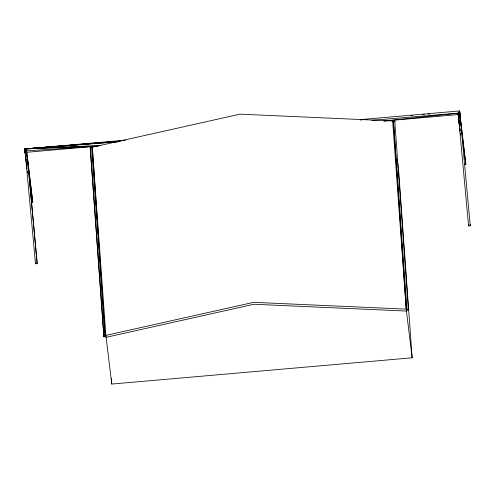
<?xml version="1.0" encoding="UTF-8"?>
<svg xmlns="http://www.w3.org/2000/svg" width="495" height="495" viewBox="0 0 495 495"><rect width="100%" height="100%" fill="white"/><g stroke="black" fill="none" stroke-linecap="round" stroke-linejoin="round"><path stroke-width="0.74" d="M125.557 140.141L24.75 148.952L26.582 150.895L25.889 159.774L35.473 263.767L37.156 263.625L37.057 262.226L27.689 160.597M459.564 126.701L457.999 113.188L459.527 110.948L360.261 119.629M458.098 114.58L459.676 113.039L459.836 113.534L459.527 110.948L465.826 164.439L464.712 164.532M25.004 152.435L26.582 150.895L97.131 146.13L24.75 148.952L25.004 152.435L98.666 145.994M397.745 163.362L398.667 171.01L412.131 357.798L111.783 384.052L106.01 336.625L103.907 336.804L103.795 335.864L90.226 147.683L92.293 147.213L91.532 147.386L105.095 335.567L253.626 302.34L407.001 309.177L393.432 120.997L240.056 114.153L92.293 147.213L105.095 335.567M465.826 164.439L459.676 113.039L383.792 121.04M65.693 145.808L67.227 145.672M77.232 144.8L78.773 144.664M360.416 120.05L361.956 119.914M411.203 115.607L412.743 115.471M422.749 114.599L424.283 114.463M428.132 114.128L429.672 113.992M26.582 150.895L24.899 151.043L26.47 164.557M384.584 121.009L459.781 114.432L458.989 121.918L468.573 225.918L470.25 225.769L470.151 224.377M393.383 121.188L394.781 121.065L394.892 122.005M27.572 159.625L25.889 159.755L27.572 159.625L37.156 263.625M460.666 121.77L458.983 121.906L460.666 121.77L470.25 225.769M31.612 202.387L32.732 202.288L32.633 200.896L26.767 152.411M103.795 335.864L105.893 335.684L92.293 147.213M106.041 336.631L106.091 337.324L253.855 304.27L406.445 311.077L406.395 310.377L408.462 310.186L394.781 121.065M25.115 152.231L25.214 153.623L24.75 148.952L120.941 141.013M371.813 120.304L457.999 113.188M24.985 150.888L24.75 148.952L49.395 146.947M51.703 146.755L55.551 146.446M57.865 146.254L60.941 146.006M64.022 145.753L67.103 145.505M70.185 145.252L72.493 145.066M75.574 144.812L78.656 144.565M81.737 144.311L84.045 144.125M87.893 143.81L90.208 143.624M94.056 143.309L95.597 143.185M100.906 145.363L24.75 148.952L118.751 141.644M24.75 148.952L118.775 141.681M459.923 113.355L459.682 111.369L459.991 115.626M458.184 114.704L459.651 126.825M459.83 128.341L460.109 130.612M459.744 128.193L460.115 131.249M460.393 133.52L460.573 135.036M397.281 159.538L397.559 161.828M408.462 310.186L408.344 309.245L406.209 309.146L392.646 120.959M406.358 310.371L412.131 357.798M90.226 147.683L103.907 336.804M26.68 152.287L32.732 202.288M26.693 165.862L27.021 169.104M27.293 171.357L27.479 172.891M468.468 224.52L468.573 225.918M111.369 378.329L111.783 384.052M35.374 262.375L35.473 263.767M24.905 149.372L25.01 150.814M393.432 120.997L406.209 309.146"/></g></svg>
